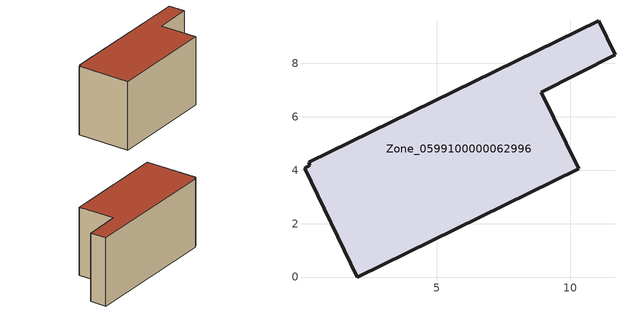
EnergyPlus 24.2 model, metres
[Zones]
Zone_0599100000062996
 floor ground (C_G): 0.21,4.3 11.06,9.58 11.67,8.31 8.92,6.92 10.31,4.06 2.04,0 0.06,4.08 0.26,4.17 z0
 wall outside (C_F): 0.06,4.08 2.04,0 10.31,4.06 8.92,6.92 11.67,8.31 11.06,9.58 0.21,4.3 0.26,4.17 0.06,4.08 z0:5.89
 roof outside (C_R): 0.26,4.17 0.06,4.08 2.04,0 10.31,4.06 8.92,6.92 11.67,8.31 11.06,9.58 0.21,4.3 z5.89
[BUILDING]
Pand.0599100000062996: North Axis=0; Terrain=City; Loads Convergence Tolerance Value=0.04; Temperature Convergence Tolerance Value=0.4; Solar Distribution=FullExterior; Maximum Number of Warmup Days=25; Minimum Number of Warmup Days=1
[Site:Location]
Rotterdam.The.Hague.AP_ZH_NLD Design_Conditions: Latitude=51.96; Longitude=4.45; Time Zone=1; Elevation=-4.5
[SITE:GROUNDTEMPERATURE:BUILDINGSURFACE]
18, 18, 18, 18, 18, 18, 18, 18, 18, 18, 18, 18
[MATERIAL] Thermal Absorptance=0.9; Solar Absorptance=0.7; Visible Absorptance=0.7
Name | Roughness | Thickness | Conductivity | Density | Specific Heat
G.TC.1946-1964 | MediumSmooth | 0.15 | 1 | 540 | 1210
F.TC.1946-1964 | Rough | 0.3 | 0.857143 | 1920 | 840
R.TC.1946-1964 | MediumRough | 0.2 | 0.235294 | 1500 | 1000
[CONSTRUCTION]
C_G: G.TC.1946-1964
C_F: F.TC.1946-1964
C_R: R.TC.1946-1964
[ZONE]
Zone_0599100000062996: Type=1; Multiplier=1; Ceiling Height=Autocalculate; Volume=Autocalculate; Floor Area=autocalculate; Part of Total Floor Area=Yes
[ZONEINFILTRATION:DESIGNFLOWRATE]
Infil_Zone_0599100000062996: Zone or ZoneList or Space or SpaceList=Zone_0599100000062996; Schedule=AlwaysOn; Design Flow Rate Calculation Method=Flow/Area; Flow Rate per Floor Area=0.003; Constant Term Coefficient=1; Temperature Term Coefficient=0; Velocity Term Coefficient=0; Velocity Squared Term Coefficient=0
[HVACTEMPLATE:ZONE:IDEALLOADSAIRSYSTEM]
Zone_0599100000062996: Maximum Heating Supply Air Temperature=50; Minimum Cooling Supply Air Temperature=13; Maximum Heating Supply Air Humidity Ratio=0.0156; Minimum Cooling Supply Air Humidity Ratio=0.0077; Heating Limit=NoLimit; Cooling Limit=NoLimit; Dehumidification Control Type=ConstantSensibleHeatRatio; Cooling Sensible Heat Ratio=0.7; Dehumidification Setpoint=60; Humidification Control Type=None; Humidification Setpoint=30; Outdoor Air Method=None; Outdoor Air Flow Rate per Person=0.00944; Outdoor Air Flow Rate per Zone Floor Area=0; Outdoor Air Flow Rate per Zone=0; Demand Controlled Ventilation Type=None; Outdoor Air Economizer Type=NoEconomizer; Heat Recovery Type=None; Sensible Heat Recovery Effectiveness=0.7; Latent Heat Recovery Effectiveness=0.65
[ZONECONTROL:THERMOSTAT]
ThermostatControl_Zone_0599100000062996: Zone or ZoneList=Zone_0599100000062996; Control Type Schedule=DualSetpointControlType; Control 1=Thermostat_Zone_0599100000062996; Temperature Difference Between Cutout And Setpoint=0
[THERMOSTATSETPOINT:DUALSETPOINT]
Thermostat_Zone_0599100000062996: Heating Setpoint Temperature Schedule=HeatingSetpoint_Zone_0599100000062996; Cooling Setpoint Temperature Schedule=CoolingSetpoint_Zone_0599100000062996
[SCHEDULE:COMPACT]
HeatingSetpoint_Zone_0599100000062996: Through: 12/31, For: AllDays, Until: 24:00, 21
CoolingSetpoint_Zone_0599100000062996: Through: 12/31, For: AllDays, Until: 24:00, 24
DualSetpointControlType: Through: 12/31, For: AllDays, Until: 24:00, 4
AlwaysOn: Through: 12/31, For: AllDays, Until: 24:00, 1
